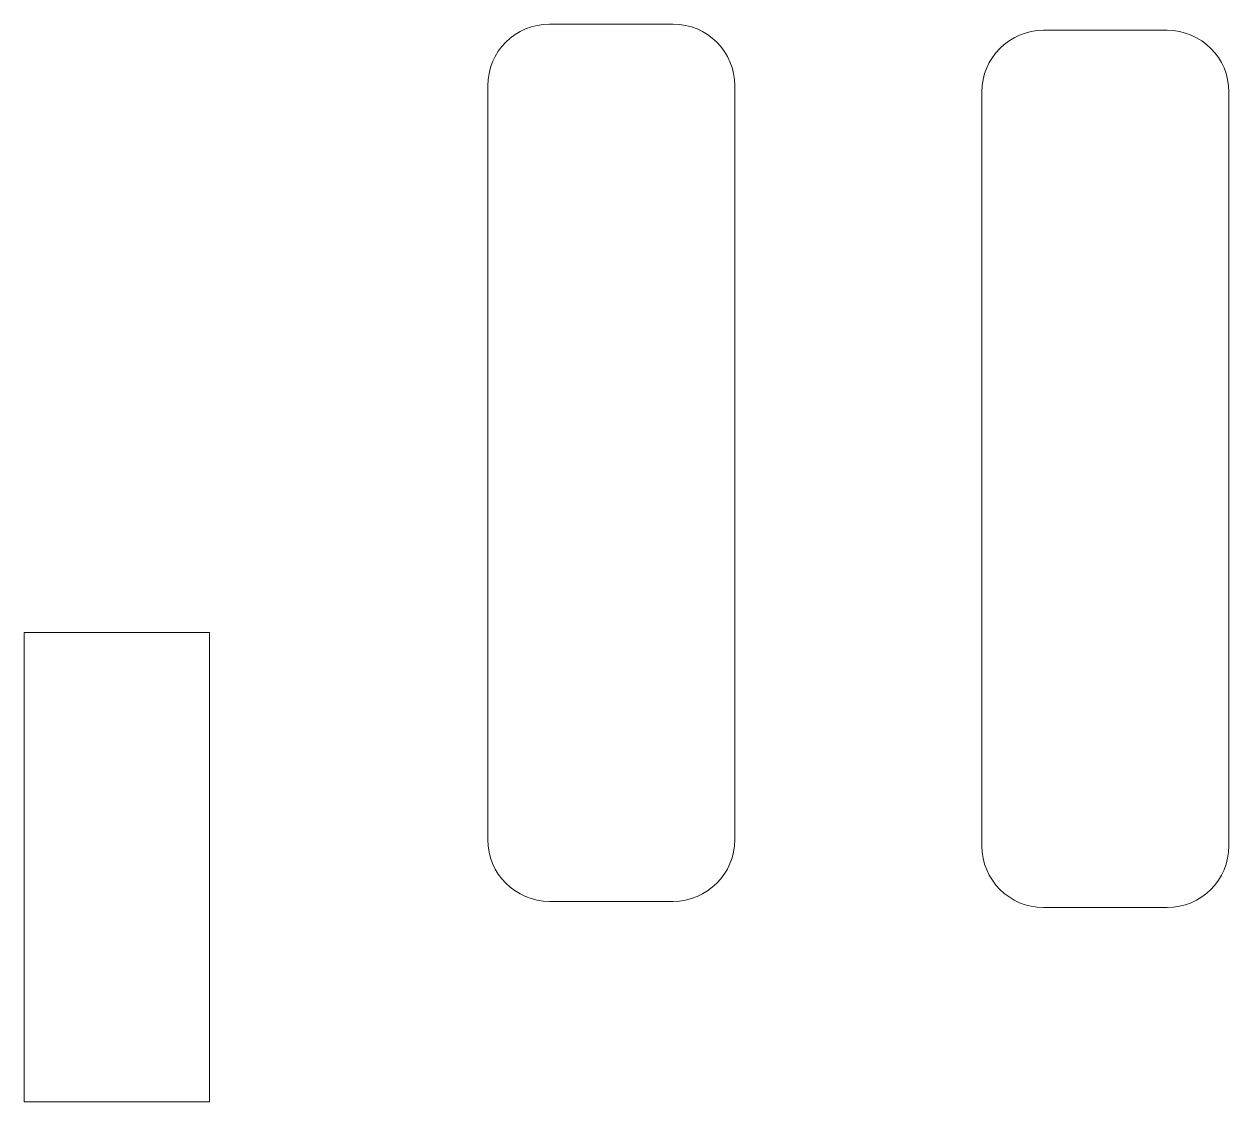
# Model space of a CAD drawing. Header units: inches. Extents: x 70.6 to 139.1, y 122.3 to 174.6.
# Drawn here: x 123.12 to 132.87, y 122.34 to 131.07 of the extents above; entities that cross this region are included whole.
import ezdxf

# ---------------------------------------------------------------- set-up
doc = ezdxf.new("R2010")
doc.units = ezdxf.units.IN
doc.header["$MEASUREMENT"] = 0
doc.layers.add('Calque 1', color=7, linetype='Continuous')

# ---------------------------------------------------------------- blocks, each defined once
blk = doc.blocks.new('block 2')
at = {"layer": 'Calque 1', "lineweight": 0}
blk.add_lwpolyline([(123.117, 122.344), (124.617, 122.344), (124.617, 126.1439), (123.117, 126.1439), (123.117, 122.344)], dxfattribs=at)
for points in [[(128.3705, 123.9669), (128.3705, 123.9669), (127.3707, 123.9669), (127.3707, 123.9669), (127.0944, 123.9669), (126.8708, 124.1905), (126.8708, 124.4668), (126.8708, 124.4668), (126.8708, 130.5667), (126.8708, 130.5667), (126.8708, 130.843), (127.0944, 131.0666), (127.3707, 131.0666), (127.3707, 131.0666), (128.3705, 131.0666), (128.3705, 131.0666), (128.6468, 131.0666), (128.8703, 130.843), (128.8703, 130.5667), (128.8703, 130.5667), (128.8703, 124.4668), (128.8703, 124.4668), (128.8703, 124.1905), (128.6468, 123.9669), (128.3705, 123.9669)], [(132.3706, 123.917), (132.3706, 123.917), (131.3704, 123.917), (131.3704, 123.917), (131.0942, 123.917), (130.8706, 124.1406), (130.8706, 124.4169), (130.8706, 124.4169), (130.8706, 130.5168), (130.8706, 130.5168), (130.8706, 130.7931), (131.0942, 131.0166), (131.3704, 131.0166), (131.3704, 131.0166), (132.3706, 131.0166), (132.3706, 131.0166), (132.6469, 131.0166), (132.8704, 130.7931), (132.8704, 130.5168), (132.8704, 130.5168), (132.8704, 124.4169), (132.8704, 124.4169), (132.8704, 124.1406), (132.6469, 123.917), (132.3706, 123.917)]]:
    blk.add_open_spline(points, degree=3, knots=[0, 0, 0, 0, 1, 1, 1, 2, 2, 2, 3, 3, 3, 4, 4, 4, 5, 5, 5, 6, 6, 6, 7, 7, 7, 8, 8, 8, 8], dxfattribs=at)

msp = doc.modelspace()

# ---------------------------------------------------------------- block references
at = {"layer": 'Calque 1'}
msp.add_blockref('block 2', (0, 0), dxfattribs=at)

doc.saveas('drawing.dxf')
